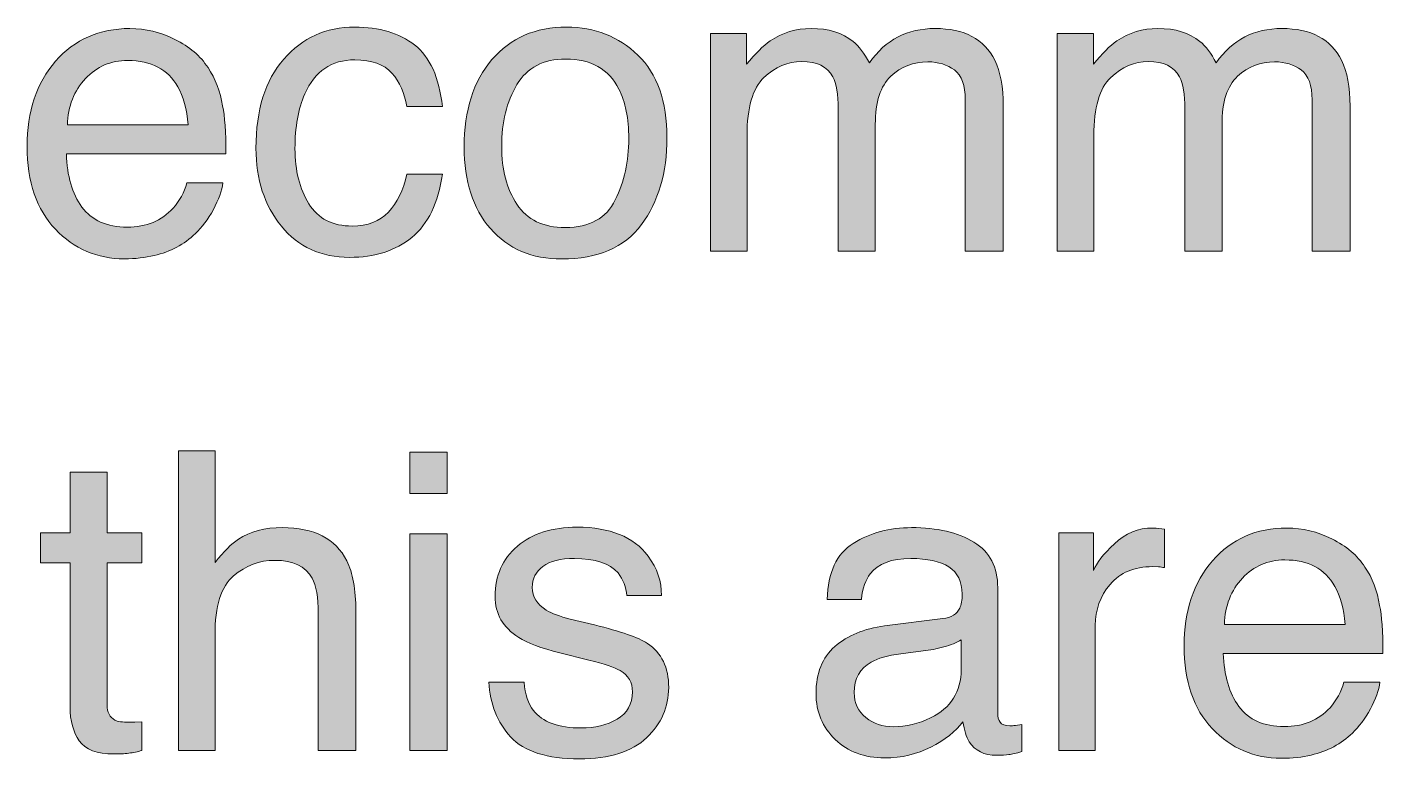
# Model space of a CAD drawing. Header units: millimetres. Extents: x 5.6 to 101.1, y 33.8 to 120.6.
# Drawn here: x 90.6 to 96.34, y 74.04 to 77.14 of the extents above; entities that cross this region are included whole.
import ezdxf

# ---------------------------------------------------------------- set-up
doc = ezdxf.new("R2010")
doc.units = ezdxf.units.MM
doc.layers.add('Text and Guidance', color=7, linetype='Continuous')

msp = doc.modelspace()

# ---------------------------------------------------------------- hatches: boundary and pattern name
at = {"layer": 'Text and Guidance', "true_color": 0x5994dc, "transparency": 33554687}
h = msp.add_hatch(color=153, dxfattribs=at)
edge = h.paths.add_edge_path(flags=0)
edge.add_spline(control_points=[(91.0318, 77.1365), (91.0972, 77.1365), (91.1607, 77.1211), (91.2221, 77.0904), (91.2836, 77.0597), (91.3304, 77.0199), (91.3625, 76.9711), (91.3935, 76.9246), (91.4142, 76.8703), (91.4245, 76.8083), (91.4337, 76.7658), (91.4383, 76.6981), (91.4383, 76.6051), (91.4383, 76.6051), (90.7622, 76.6051), (90.7622, 76.6051), (90.7651, 76.5115), (90.7872, 76.4364), (90.8285, 76.3798), (90.8699, 76.3233), (90.9339, 76.295), (91.0206, 76.295), (91.1016, 76.295), (91.1662, 76.3217), (91.2144, 76.3751), (91.2419, 76.4061), (91.2615, 76.442), (91.2729, 76.4828), (91.2729, 76.4828), (91.4254, 76.4828), (91.4254, 76.4828), (91.4214, 76.4489), (91.408, 76.4111), (91.3853, 76.3695), (91.3627, 76.3279), (91.3373, 76.2938), (91.3091, 76.2674), (91.262, 76.2215), (91.2038, 76.1905), (91.1343, 76.1744), (91.097, 76.1652), (91.0548, 76.1606), (91.0077, 76.1606), (90.8928, 76.1606), (90.7955, 76.2024), (90.7157, 76.2859), (90.6359, 76.3695), (90.596, 76.4865), (90.596, 76.6369), (90.596, 76.7851), (90.6362, 76.9053), (90.7166, 76.9978), (90.797, 77.0902), (90.902, 77.1365), (91.0318, 77.1365)], knot_values=[0, 0, 0, 0, 1, 1, 1, 2, 2, 2, 3, 3, 3, 4, 4, 4, 5, 5, 5, 6, 6, 6, 7, 7, 7, 8, 8, 8, 9, 9, 9, 10, 10, 10, 11, 11, 11, 12, 12, 12, 13, 13, 13, 14, 14, 14, 15, 15, 15, 16, 16, 16, 17, 17, 17, 18, 18, 18, 18], degree=3, periodic=1)
edge = h.paths.add_edge_path(flags=0)
edge.add_spline(control_points=[(91.279, 76.7282), (91.2727, 76.7954), (91.258, 76.8491), (91.2351, 76.8893), (91.1926, 76.9639), (91.1217, 77.0012), (91.0223, 77.0012), (90.9511, 77.0012), (90.8914, 76.9755), (90.8432, 76.9242), (90.7949, 76.8728), (90.7694, 76.8075), (90.7665, 76.7282), (90.7665, 76.7282), (91.279, 76.7282), (91.279, 76.7282)], knot_values=[0, 0, 0, 0, 1, 1, 1, 2, 2, 2, 3, 3, 3, 4, 4, 4, 5, 5, 5, 5], degree=3, periodic=1)
h = msp.add_hatch(color=153, dxfattribs=at)
edge = h.paths.add_edge_path(flags=0)
edge.add_spline(control_points=[(91.9844, 77.1425), (92.0883, 77.1425), (92.1728, 77.1172), (92.238, 77.0667), (92.3032, 77.0162), (92.3424, 76.9292), (92.3556, 76.8057), (92.3556, 76.8057), (92.2048, 76.8057), (92.2048, 76.8057), (92.1957, 76.8626), (92.1747, 76.9098), (92.142, 76.9474), (92.1092, 76.985), (92.0567, 77.0038), (91.9844, 77.0038), (91.8856, 77.0038), (91.815, 76.9556), (91.7725, 76.8591), (91.7449, 76.7965), (91.7311, 76.7193), (91.7311, 76.6274), (91.7311, 76.535), (91.7507, 76.4572), (91.7897, 76.394), (91.8288, 76.3309), (91.8902, 76.2993), (91.974, 76.2993), (92.0383, 76.2993), (92.0893, 76.319), (92.1269, 76.3583), (92.1645, 76.3976), (92.1905, 76.4515), (92.2048, 76.5198), (92.2048, 76.5198), (92.3556, 76.5198), (92.3556, 76.5198), (92.3383, 76.3975), (92.2953, 76.3081), (92.2264, 76.2515), (92.1575, 76.1949), (92.0693, 76.1667), (91.962, 76.1667), (91.8414, 76.1667), (91.7452, 76.2107), (91.6734, 76.2989), (91.6017, 76.387), (91.5658, 76.4971), (91.5658, 76.6292), (91.5658, 76.7911), (91.6051, 76.9171), (91.6838, 77.0073), (91.7624, 77.0974), (91.8626, 77.1425), (91.9844, 77.1425)], knot_values=[0, 0, 0, 0, 1, 1, 1, 2, 2, 2, 3, 3, 3, 4, 4, 4, 5, 5, 5, 6, 6, 6, 7, 7, 7, 8, 8, 8, 9, 9, 9, 10, 10, 10, 11, 11, 11, 12, 12, 12, 13, 13, 13, 14, 14, 14, 15, 15, 15, 16, 16, 16, 17, 17, 17, 18, 18, 18, 18], degree=3, periodic=1)
h = msp.add_hatch(color=153, dxfattribs=at)
edge = h.paths.add_edge_path(flags=0)
edge.add_spline(control_points=[(92.8827, 77.1425), (93.0015, 77.1425), (93.102, 77.1029), (93.1841, 77.0236), (93.2662, 76.9444), (93.3073, 76.8278), (93.3073, 76.674), (93.3073, 76.5252), (93.2711, 76.4024), (93.1988, 76.3053), (93.1264, 76.2083), (93.0142, 76.1598), (92.862, 76.1598), (92.7351, 76.1598), (92.6343, 76.2027), (92.5597, 76.2885), (92.485, 76.3744), (92.4477, 76.4896), (92.4477, 76.6343), (92.4477, 76.7894), (92.4871, 76.9128), (92.5657, 77.0047), (92.6444, 77.0966), (92.75, 77.1425), (92.8827, 77.1425)], knot_values=[0, 0, 0, 0, 1, 1, 1, 2, 2, 2, 3, 3, 3, 4, 4, 4, 5, 5, 5, 6, 6, 6, 7, 7, 7, 8, 8, 8, 8], degree=3, periodic=1)
edge = h.paths.add_edge_path(flags=0)
edge.add_spline(control_points=[(92.8766, 76.2933), (92.9794, 76.2933), (93.0499, 76.3322), (93.0881, 76.41), (93.1263, 76.4878), (93.1454, 76.5743), (93.1454, 76.6696), (93.1454, 76.7558), (93.1316, 76.8258), (93.104, 76.8798), (93.0604, 76.9648), (92.9852, 77.0073), (92.8784, 77.0073), (92.7836, 77.0073), (92.7147, 76.9711), (92.6717, 76.8987), (92.6286, 76.8264), (92.6071, 76.7391), (92.6071, 76.6369), (92.6071, 76.5387), (92.6286, 76.4569), (92.6717, 76.3915), (92.7147, 76.326), (92.7831, 76.2933), (92.8766, 76.2933)], knot_values=[0, 0, 0, 0, 1, 1, 1, 2, 2, 2, 3, 3, 3, 4, 4, 4, 5, 5, 5, 6, 6, 6, 7, 7, 7, 8, 8, 8, 8], degree=3, periodic=1)
h = msp.add_hatch(color=153, dxfattribs=at)
edge = h.paths.add_edge_path(flags=0)
edge.add_spline(control_points=[(93.4916, 77.1158), (93.4916, 77.1158), (93.6449, 77.1158), (93.6449, 77.1158), (93.6449, 77.1158), (93.6449, 76.9849), (93.6449, 76.9849), (93.6816, 77.0302), (93.7149, 77.0632), (93.7448, 77.0839), (93.7959, 77.1189), (93.8539, 77.1365), (93.9188, 77.1365), (93.9923, 77.1365), (94.0514, 77.1184), (94.0962, 77.0822), (94.1215, 77.0615), (94.1444, 77.0311), (94.1651, 76.9909), (94.1996, 77.0403), (94.24, 77.0769), (94.2865, 77.1007), (94.3331, 77.1245), (94.3853, 77.1365), (94.4433, 77.1365), (94.5673, 77.1365), (94.6517, 77.0917), (94.6965, 77.0021), (94.7206, 76.9539), (94.7327, 76.889), (94.7327, 76.8075), (94.7327, 76.8075), (94.7327, 76.1934), (94.7327, 76.1934), (94.7327, 76.1934), (94.5716, 76.1934), (94.5716, 76.1934), (94.5716, 76.1934), (94.5716, 76.8342), (94.5716, 76.8342), (94.5716, 76.8956), (94.5563, 76.9378), (94.5256, 76.9608), (94.4948, 76.9837), (94.4574, 76.9952), (94.4132, 76.9952), (94.3523, 76.9952), (94.2999, 76.9748), (94.256, 76.9341), (94.212, 76.8933), (94.1901, 76.8253), (94.1901, 76.7299), (94.1901, 76.7299), (94.1901, 76.1934), (94.1901, 76.1934), (94.1901, 76.1934), (94.0325, 76.1934), (94.0325, 76.1934), (94.0325, 76.1934), (94.0325, 76.7954), (94.0325, 76.7954), (94.0325, 76.858), (94.025, 76.9036), (94.0101, 76.9323), (93.9865, 76.9754), (93.9426, 76.9969), (93.8783, 76.9969), (93.8197, 76.9969), (93.7665, 76.9743), (93.7185, 76.9289), (93.6706, 76.8835), (93.6466, 76.8014), (93.6466, 76.6826), (93.6466, 76.6826), (93.6466, 76.1934), (93.6466, 76.1934), (93.6466, 76.1934), (93.4916, 76.1934), (93.4916, 76.1934), (93.4916, 76.1934), (93.4916, 77.1158), (93.4916, 77.1158)], knot_values=[0, 0, 0, 0, 1, 1, 1, 2, 2, 2, 3, 3, 3, 4, 4, 4, 5, 5, 5, 6, 6, 6, 7, 7, 7, 8, 8, 8, 9, 9, 9, 10, 10, 10, 11, 11, 11, 12, 12, 12, 13, 13, 13, 14, 14, 14, 15, 15, 15, 16, 16, 16, 17, 17, 17, 18, 18, 18, 19, 19, 19, 20, 20, 20, 21, 21, 21, 22, 22, 22, 23, 23, 23, 24, 24, 24, 25, 25, 25, 26, 26, 26, 27, 27, 27, 27], degree=3, periodic=1)
h = msp.add_hatch(color=153, dxfattribs=at)
edge = h.paths.add_edge_path(flags=0)
edge.add_spline(control_points=[(94.9609, 77.1158), (94.9609, 77.1158), (95.1142, 77.1158), (95.1142, 77.1158), (95.1142, 77.1158), (95.1142, 76.9849), (95.1142, 76.9849), (95.151, 77.0302), (95.1843, 77.0632), (95.2141, 77.0839), (95.2652, 77.1189), (95.3232, 77.1365), (95.3881, 77.1365), (95.4616, 77.1365), (95.5208, 77.1184), (95.5655, 77.0822), (95.5908, 77.0615), (95.6138, 77.0311), (95.6344, 76.9909), (95.6689, 77.0403), (95.7094, 77.0769), (95.7559, 77.1007), (95.8024, 77.1245), (95.8546, 77.1365), (95.9126, 77.1365), (96.0367, 77.1365), (96.1211, 77.0917), (96.1658, 77.0021), (96.19, 76.9539), (96.202, 76.889), (96.202, 76.8075), (96.202, 76.8075), (96.202, 76.1934), (96.202, 76.1934), (96.202, 76.1934), (96.041, 76.1934), (96.041, 76.1934), (96.041, 76.1934), (96.041, 76.8342), (96.041, 76.8342), (96.041, 76.8956), (96.0256, 76.9378), (95.9949, 76.9608), (95.9642, 76.9837), (95.9267, 76.9952), (95.8825, 76.9952), (95.8216, 76.9952), (95.7692, 76.9748), (95.7253, 76.9341), (95.6814, 76.8933), (95.6594, 76.8253), (95.6594, 76.7299), (95.6594, 76.7299), (95.6594, 76.1934), (95.6594, 76.1934), (95.6594, 76.1934), (95.5018, 76.1934), (95.5018, 76.1934), (95.5018, 76.1934), (95.5018, 76.7954), (95.5018, 76.7954), (95.5018, 76.858), (95.4943, 76.9036), (95.4794, 76.9323), (95.4559, 76.9754), (95.4119, 76.9969), (95.3476, 76.9969), (95.2891, 76.9969), (95.2358, 76.9743), (95.1879, 76.9289), (95.1399, 76.8835), (95.116, 76.8014), (95.116, 76.6826), (95.116, 76.6826), (95.116, 76.1934), (95.116, 76.1934), (95.116, 76.1934), (94.9609, 76.1934), (94.9609, 76.1934), (94.9609, 76.1934), (94.9609, 77.1158), (94.9609, 77.1158)], knot_values=[0, 0, 0, 0, 1, 1, 1, 2, 2, 2, 3, 3, 3, 4, 4, 4, 5, 5, 5, 6, 6, 6, 7, 7, 7, 8, 8, 8, 9, 9, 9, 10, 10, 10, 11, 11, 11, 12, 12, 12, 13, 13, 13, 14, 14, 14, 15, 15, 15, 16, 16, 16, 17, 17, 17, 18, 18, 18, 19, 19, 19, 20, 20, 20, 21, 21, 21, 22, 22, 22, 23, 23, 23, 24, 24, 24, 25, 25, 25, 26, 26, 26, 27, 27, 27, 27], degree=3, periodic=1)
h = msp.add_hatch(color=153, dxfattribs=at)
edge = h.paths.add_edge_path(flags=0)
edge.add_spline(control_points=[(91.2372, 75.3462), (91.2372, 75.3462), (91.3922, 75.3462), (91.3922, 75.3462), (91.3922, 75.3462), (91.3922, 74.8742), (91.3922, 74.8742), (91.429, 74.9207), (91.462, 74.9535), (91.4913, 74.9724), (91.5412, 75.0051), (91.6035, 75.0215), (91.6782, 75.0215), (91.812, 75.0215), (91.9027, 74.9747), (91.9503, 74.8811), (91.9762, 74.83), (91.9891, 74.7591), (91.9891, 74.6684), (91.9891, 74.6684), (91.9891, 74.0767), (91.9891, 74.0767), (91.9891, 74.0767), (91.8298, 74.0767), (91.8298, 74.0767), (91.8298, 74.0767), (91.8298, 74.6581), (91.8298, 74.6581), (91.8298, 74.7258), (91.8212, 74.7755), (91.8039, 74.8071), (91.7758, 74.8576), (91.723, 74.8828), (91.6455, 74.8828), (91.5811, 74.8828), (91.5229, 74.8607), (91.4706, 74.8165), (91.4184, 74.7723), (91.3922, 74.6888), (91.3922, 74.5659), (91.3922, 74.5659), (91.3922, 74.0767), (91.3922, 74.0767), (91.3922, 74.0767), (91.2372, 74.0767), (91.2372, 74.0767), (91.2372, 74.0767), (91.2372, 75.3462), (91.2372, 75.3462)], knot_values=[0, 0, 0, 0, 1, 1, 1, 2, 2, 2, 3, 3, 3, 4, 4, 4, 5, 5, 5, 6, 6, 6, 7, 7, 7, 8, 8, 8, 9, 9, 9, 10, 10, 10, 11, 11, 11, 12, 12, 12, 13, 13, 13, 14, 14, 14, 15, 15, 15, 16, 16, 16, 16], degree=3, periodic=1)
h = msp.add_hatch(color=153, dxfattribs=at)
h.paths.add_polyline_path([(92.2182, 74.9948), (92.3758, 74.9948), (92.3758, 74.0767), (92.2182, 74.0767)], flags=0)
h.paths.add_polyline_path([(92.2182, 75.3419), (92.3758, 75.3419), (92.3758, 75.1662), (92.2182, 75.1662)], flags=0)
h = msp.add_hatch(color=153, dxfattribs=at)
edge = h.paths.add_edge_path(flags=0)
edge.add_spline(control_points=[(90.7781, 75.2566), (90.7781, 75.2566), (90.9349, 75.2566), (90.9349, 75.2566), (90.9349, 75.2566), (90.9349, 74.9991), (90.9349, 74.9991), (90.9349, 74.9991), (91.0822, 74.9991), (91.0822, 74.9991), (91.0822, 74.9991), (91.0822, 74.8725), (91.0822, 74.8725), (91.0822, 74.8725), (90.9349, 74.8725), (90.9349, 74.8725), (90.9349, 74.8725), (90.9349, 74.2705), (90.9349, 74.2705), (90.9349, 74.2383), (90.9458, 74.2168), (90.9676, 74.2059), (90.9797, 74.1996), (90.9998, 74.1964), (91.0279, 74.1964), (91.0279, 74.1964), (91.052, 74.1968), (91.052, 74.1968), (91.052, 74.1968), (91.0822, 74.199), (91.0822, 74.199), (91.0822, 74.199), (91.0822, 74.0767), (91.0822, 74.0767), (91.0644, 74.0715), (91.0459, 74.0678), (91.0266, 74.0655), (91.0074, 74.0632), (90.9866, 74.0621), (90.9642, 74.0621), (90.8918, 74.0621), (90.8427, 74.0806), (90.8169, 74.1176), (90.7911, 74.1546), (90.7781, 74.2027), (90.7781, 74.2619), (90.7781, 74.2619), (90.7781, 74.8725), (90.7781, 74.8725), (90.7781, 74.8725), (90.6533, 74.8725), (90.6533, 74.8725), (90.6533, 74.8725), (90.6533, 74.9991), (90.6533, 74.9991), (90.6533, 74.9991), (90.7781, 74.9991), (90.7781, 74.9991), (90.7781, 74.9991), (90.7781, 75.2566), (90.7781, 75.2566)], knot_values=[0, 0, 0, 0, 1, 1, 1, 2, 2, 2, 3, 3, 3, 4, 4, 4, 5, 5, 5, 6, 6, 6, 7, 7, 7, 8, 8, 8, 9, 9, 9, 10, 10, 10, 11, 11, 11, 12, 12, 12, 13, 13, 13, 14, 14, 14, 15, 15, 15, 16, 16, 16, 17, 17, 17, 18, 18, 18, 19, 19, 19, 20, 20, 20, 20], degree=3, periodic=1)
h = msp.add_hatch(color=153, dxfattribs=at)
edge = h.paths.add_edge_path(flags=0)
edge.add_spline(control_points=[(92.7022, 74.3661), (92.7068, 74.3144), (92.7197, 74.2748), (92.741, 74.2472), (92.78, 74.1973), (92.8478, 74.1723), (92.9443, 74.1723), (93.0017, 74.1723), (93.0522, 74.1848), (93.0958, 74.2098), (93.1395, 74.2347), (93.1613, 74.2734), (93.1613, 74.3256), (93.1613, 74.3652), (93.1438, 74.3954), (93.1088, 74.416), (93.0864, 74.4287), (93.0422, 74.4433), (92.9761, 74.46), (92.9761, 74.46), (92.853, 74.491), (92.853, 74.491), (92.7743, 74.5105), (92.7163, 74.5323), (92.679, 74.5564), (92.6124, 74.5983), (92.5791, 74.6563), (92.5791, 74.7304), (92.5791, 74.8177), (92.6105, 74.8883), (92.6734, 74.9423), (92.7363, 74.9962), (92.8208, 75.0232), (92.927, 75.0232), (93.066, 75.0232), (93.1662, 74.9825), (93.2276, 74.9009), (93.2661, 74.8493), (93.2847, 74.7936), (93.2836, 74.7338), (93.2836, 74.7338), (93.1372, 74.7338), (93.1372, 74.7338), (93.1343, 74.7689), (93.122, 74.8007), (93.1001, 74.8294), (93.0645, 74.8702), (93.0028, 74.8906), (92.915, 74.8906), (92.8564, 74.8906), (92.812, 74.8794), (92.7819, 74.857), (92.7518, 74.8346), (92.7367, 74.805), (92.7367, 74.7683), (92.7367, 74.7281), (92.7565, 74.6959), (92.7961, 74.6718), (92.8191, 74.6575), (92.853, 74.6448), (92.8977, 74.6339), (92.8977, 74.6339), (93.0002, 74.609), (93.0002, 74.609), (93.1116, 74.582), (93.1863, 74.5558), (93.2242, 74.5306), (93.2845, 74.491), (93.3146, 74.4287), (93.3146, 74.3437), (93.3146, 74.2616), (93.2835, 74.1907), (93.2212, 74.131), (93.1589, 74.0712), (93.064, 74.0414), (92.9365, 74.0414), (92.7993, 74.0414), (92.7021, 74.0725), (92.645, 74.1348), (92.5878, 74.1971), (92.5573, 74.2742), (92.5532, 74.3661), (92.5532, 74.3661), (92.7022, 74.3661), (92.7022, 74.3661)], knot_values=[0, 0, 0, 0, 1, 1, 1, 2, 2, 2, 3, 3, 3, 4, 4, 4, 5, 5, 5, 6, 6, 6, 7, 7, 7, 8, 8, 8, 9, 9, 9, 10, 10, 10, 11, 11, 11, 12, 12, 12, 13, 13, 13, 14, 14, 14, 15, 15, 15, 16, 16, 16, 17, 17, 17, 18, 18, 18, 19, 19, 19, 20, 20, 20, 21, 21, 21, 22, 22, 22, 23, 23, 23, 24, 24, 24, 25, 25, 25, 26, 26, 26, 27, 27, 27, 28, 28, 28, 28], degree=3, periodic=1)
h = msp.add_hatch(color=153, dxfattribs=at)
edge = h.paths.add_edge_path(flags=0)
edge.add_spline(control_points=[(94.4765, 74.6357), (94.5121, 74.6403), (94.5359, 74.6552), (94.5479, 74.6804), (94.5548, 74.6942), (94.5583, 74.714), (94.5583, 74.7399), (94.5583, 74.7927), (94.5395, 74.831), (94.5019, 74.8549), (94.4643, 74.8787), (94.4104, 74.8906), (94.3404, 74.8906), (94.2594, 74.8906), (94.202, 74.8688), (94.1681, 74.8251), (94.1492, 74.801), (94.1368, 74.7651), (94.1311, 74.7175), (94.1311, 74.7175), (93.9864, 74.7175), (93.9864, 74.7175), (93.9893, 74.8312), (94.0262, 74.9103), (94.0971, 74.9548), (94.168, 74.9993), (94.2502, 75.0215), (94.3438, 75.0215), (94.4523, 75.0215), (94.5405, 75.0008), (94.6082, 74.9595), (94.6754, 74.9182), (94.709, 74.8538), (94.709, 74.7666), (94.709, 74.7666), (94.709, 74.2352), (94.709, 74.2352), (94.709, 74.2191), (94.7123, 74.2062), (94.7189, 74.1964), (94.7255, 74.1866), (94.7394, 74.1818), (94.7607, 74.1818), (94.7676, 74.1818), (94.7753, 74.1822), (94.7839, 74.1831), (94.7839, 74.1831), (94.8115, 74.1869), (94.8115, 74.1869), (94.8115, 74.1869), (94.8115, 74.0724), (94.8115, 74.0724), (94.7874, 74.0655), (94.769, 74.0612), (94.7564, 74.0595), (94.7437, 74.0577), (94.7265, 74.0569), (94.7047, 74.0569), (94.6513, 74.0569), (94.6125, 74.0758), (94.5884, 74.1137), (94.5758, 74.1338), (94.5669, 74.1622), (94.5617, 74.199), (94.5301, 74.1577), (94.4848, 74.1218), (94.4256, 74.0913), (94.3665, 74.0609), (94.3013, 74.0457), (94.2301, 74.0457), (94.1446, 74.0457), (94.0747, 74.0717), (94.0204, 74.1236), (93.9662, 74.1756), (93.939, 74.2406), (93.939, 74.3187), (93.939, 74.4043), (93.9657, 74.4706), (94.0191, 74.5177), (94.0725, 74.5647), (94.1426, 74.5937), (94.2293, 74.6047), (94.2293, 74.6047), (94.4765, 74.6357), (94.4765, 74.6357)], knot_values=[0, 0, 0, 0, 1, 1, 1, 2, 2, 2, 3, 3, 3, 4, 4, 4, 5, 5, 5, 6, 6, 6, 7, 7, 7, 8, 8, 8, 9, 9, 9, 10, 10, 10, 11, 11, 11, 12, 12, 12, 13, 13, 13, 14, 14, 14, 15, 15, 15, 16, 16, 16, 17, 17, 17, 18, 18, 18, 19, 19, 19, 20, 20, 20, 21, 21, 21, 22, 22, 22, 23, 23, 23, 24, 24, 24, 25, 25, 25, 26, 26, 26, 27, 27, 27, 28, 28, 28, 28], degree=3, periodic=1)
edge = h.paths.add_edge_path(flags=0)
edge.add_spline(control_points=[(94.1009, 74.3222), (94.1009, 74.2774), (94.1173, 74.2421), (94.15, 74.2162), (94.1828, 74.1904), (94.2215, 74.1775), (94.2663, 74.1775), (94.3209, 74.1775), (94.3737, 74.1901), (94.4248, 74.2154), (94.5109, 74.2573), (94.554, 74.3259), (94.554, 74.4212), (94.554, 74.4212), (94.554, 74.5461), (94.554, 74.5461), (94.535, 74.534), (94.5106, 74.524), (94.4808, 74.5159), (94.4509, 74.5079), (94.4216, 74.5022), (94.3929, 74.4987), (94.3929, 74.4987), (94.299, 74.4867), (94.299, 74.4867), (94.2428, 74.4792), (94.2006, 74.4674), (94.1724, 74.4513), (94.1248, 74.4244), (94.1009, 74.3813), (94.1009, 74.3222)], knot_values=[0, 0, 0, 0, 1, 1, 1, 2, 2, 2, 3, 3, 3, 4, 4, 4, 5, 5, 5, 6, 6, 6, 7, 7, 7, 8, 8, 8, 9, 9, 9, 10, 10, 10, 10], degree=3, periodic=1)
h = msp.add_hatch(color=153, dxfattribs=at)
edge = h.paths.add_edge_path(flags=0)
edge.add_spline(control_points=[(94.9674, 74.9991), (94.9674, 74.9991), (95.1147, 74.9991), (95.1147, 74.9991), (95.1147, 74.9991), (95.1147, 74.8398), (95.1147, 74.8398), (95.1267, 74.8708), (95.1563, 74.9085), (95.2034, 74.953), (95.2505, 74.9975), (95.3047, 75.0198), (95.3662, 75.0198), (95.3662, 75.0198), (95.3808, 75.0189), (95.3808, 75.0189), (95.3808, 75.0189), (95.4161, 75.0155), (95.4161, 75.0155), (95.4161, 75.0155), (95.4161, 74.8518), (95.4161, 74.8518), (95.4069, 74.8536), (95.3985, 74.8547), (95.3907, 74.8553), (95.3907, 74.8553), (95.3653, 74.8561), (95.3653, 74.8561), (95.2872, 74.8561), (95.2272, 74.831), (95.1853, 74.7808), (95.1434, 74.7305), (95.1224, 74.6727), (95.1224, 74.6072), (95.1224, 74.6072), (95.1224, 74.0767), (95.1224, 74.0767), (95.1224, 74.0767), (94.9674, 74.0767), (94.9674, 74.0767), (94.9674, 74.0767), (94.9674, 74.9991), (94.9674, 74.9991)], knot_values=[0, 0, 0, 0, 1, 1, 1, 2, 2, 2, 3, 3, 3, 4, 4, 4, 5, 5, 5, 6, 6, 6, 7, 7, 7, 8, 8, 8, 9, 9, 9, 10, 10, 10, 11, 11, 11, 12, 12, 12, 13, 13, 13, 14, 14, 14, 14], degree=3, periodic=1)
h = msp.add_hatch(color=153, dxfattribs=at)
edge = h.paths.add_edge_path(flags=0)
edge.add_spline(control_points=[(95.9346, 75.0198), (96.0001, 75.0198), (96.0635, 75.0044), (96.1249, 74.9737), (96.1864, 74.943), (96.2332, 74.9032), (96.2653, 74.8544), (96.2963, 74.8079), (96.317, 74.7537), (96.3273, 74.6916), (96.3365, 74.6492), (96.3411, 74.5814), (96.3411, 74.4884), (96.3411, 74.4884), (95.665, 74.4884), (95.665, 74.4884), (95.6679, 74.3948), (95.69, 74.3197), (95.7313, 74.2632), (95.7727, 74.2066), (95.8367, 74.1783), (95.9234, 74.1783), (96.0044, 74.1783), (96.069, 74.205), (96.1172, 74.2584), (96.1447, 74.2894), (96.1643, 74.3253), (96.1758, 74.3661), (96.1758, 74.3661), (96.3282, 74.3661), (96.3282, 74.3661), (96.3242, 74.3322), (96.3108, 74.2945), (96.2882, 74.2528), (96.2655, 74.2112), (96.2401, 74.1772), (96.2119, 74.1508), (96.1648, 74.1048), (96.1066, 74.0738), (96.0371, 74.0577), (95.9998, 74.0486), (95.9576, 74.044), (95.9105, 74.044), (95.7956, 74.044), (95.6983, 74.0857), (95.6185, 74.1693), (95.5387, 74.2528), (95.4988, 74.3698), (95.4988, 74.5202), (95.4988, 74.6684), (95.539, 74.7887), (95.6194, 74.8811), (95.6998, 74.9736), (95.8048, 75.0198), (95.9346, 75.0198)], knot_values=[0, 0, 0, 0, 1, 1, 1, 2, 2, 2, 3, 3, 3, 4, 4, 4, 5, 5, 5, 6, 6, 6, 7, 7, 7, 8, 8, 8, 9, 9, 9, 10, 10, 10, 11, 11, 11, 12, 12, 12, 13, 13, 13, 14, 14, 14, 15, 15, 15, 16, 16, 16, 17, 17, 17, 18, 18, 18, 18], degree=3, periodic=1)
edge = h.paths.add_edge_path(flags=0)
edge.add_spline(control_points=[(96.1818, 74.6115), (96.1755, 74.6787), (96.1608, 74.7324), (96.1379, 74.7726), (96.0954, 74.8472), (96.0245, 74.8846), (95.9251, 74.8846), (95.8539, 74.8846), (95.7942, 74.8589), (95.746, 74.8075), (95.6977, 74.7561), (95.6722, 74.6908), (95.6693, 74.6115), (95.6693, 74.6115), (96.1818, 74.6115), (96.1818, 74.6115)], knot_values=[0, 0, 0, 0, 1, 1, 1, 2, 2, 2, 3, 3, 3, 4, 4, 4, 5, 5, 5, 5], degree=3, periodic=1)

# ---------------------------------------------------------------- linework, layer by layer
at = {"layer": 'Text and Guidance', "color": 153, "linetype": 'Continuous', "lineweight": 0, "true_color": 0x5994dc}
for points in [[(92.2182, 75.3419), (92.3758, 75.3419), (92.3758, 75.1662), (92.2182, 75.1662), (92.2182, 75.3419)], [(92.2182, 74.9948), (92.3758, 74.9948), (92.3758, 74.0767), (92.2182, 74.0767), (92.2182, 74.9948)]]:
    msp.add_lwpolyline(points, close=True, dxfattribs=at)
for points, knots in [([(91.0318, 77.1365), (91.0972, 77.1365), (91.1607, 77.1211), (91.2221, 77.0904), (91.2836, 77.0597), (91.3304, 77.0199), (91.3625, 76.9711), (91.3935, 76.9246), (91.4142, 76.8703), (91.4245, 76.8083), (91.4337, 76.7658), (91.4383, 76.6981), (91.4383, 76.6051), (91.4383, 76.6051), (90.7622, 76.6051), (90.7622, 76.6051), (90.7651, 76.5115), (90.7872, 76.4364), (90.8285, 76.3798), (90.8699, 76.3233), (90.9339, 76.295), (91.0206, 76.295), (91.1016, 76.295), (91.1662, 76.3217), (91.2144, 76.3751), (91.2419, 76.4061), (91.2615, 76.442), (91.2729, 76.4828), (91.2729, 76.4828), (91.4254, 76.4828), (91.4254, 76.4828), (91.4214, 76.4489), (91.408, 76.4111), (91.3853, 76.3695), (91.3627, 76.3279), (91.3373, 76.2938), (91.3091, 76.2674), (91.262, 76.2215), (91.2038, 76.1905), (91.1343, 76.1744), (91.097, 76.1652), (91.0548, 76.1606), (91.0077, 76.1606), (90.8928, 76.1606), (90.7955, 76.2024), (90.7157, 76.2859), (90.6359, 76.3695), (90.596, 76.4865), (90.596, 76.6369), (90.596, 76.7851), (90.6362, 76.9053), (90.7166, 76.9978), (90.797, 77.0902), (90.902, 77.1365), (91.0318, 77.1365)], [0, 0, 0, 0, 1, 1, 1, 2, 2, 2, 3, 3, 3, 4, 4, 4, 5, 5, 5, 6, 6, 6, 7, 7, 7, 8, 8, 8, 9, 9, 9, 10, 10, 10, 11, 11, 11, 12, 12, 12, 13, 13, 13, 14, 14, 14, 15, 15, 15, 16, 16, 16, 17, 17, 17, 18, 18, 18, 18]), ([(91.9844, 77.1425), (92.0883, 77.1425), (92.1728, 77.1172), (92.238, 77.0667), (92.3032, 77.0162), (92.3424, 76.9292), (92.3556, 76.8057), (92.3556, 76.8057), (92.2048, 76.8057), (92.2048, 76.8057), (92.1957, 76.8626), (92.1747, 76.9098), (92.142, 76.9474), (92.1092, 76.985), (92.0567, 77.0038), (91.9844, 77.0038), (91.8856, 77.0038), (91.815, 76.9556), (91.7725, 76.8591), (91.7449, 76.7965), (91.7311, 76.7193), (91.7311, 76.6274), (91.7311, 76.535), (91.7507, 76.4572), (91.7897, 76.394), (91.8288, 76.3309), (91.8902, 76.2993), (91.974, 76.2993), (92.0383, 76.2993), (92.0893, 76.319), (92.1269, 76.3583), (92.1645, 76.3976), (92.1905, 76.4515), (92.2048, 76.5198), (92.2048, 76.5198), (92.3556, 76.5198), (92.3556, 76.5198), (92.3383, 76.3975), (92.2953, 76.3081), (92.2264, 76.2515), (92.1575, 76.1949), (92.0693, 76.1667), (91.962, 76.1667), (91.8414, 76.1667), (91.7452, 76.2107), (91.6734, 76.2989), (91.6017, 76.387), (91.5658, 76.4971), (91.5658, 76.6292), (91.5658, 76.7911), (91.6051, 76.9171), (91.6838, 77.0073), (91.7624, 77.0974), (91.8626, 77.1425), (91.9844, 77.1425)], [0, 0, 0, 0, 1, 1, 1, 2, 2, 2, 3, 3, 3, 4, 4, 4, 5, 5, 5, 6, 6, 6, 7, 7, 7, 8, 8, 8, 9, 9, 9, 10, 10, 10, 11, 11, 11, 12, 12, 12, 13, 13, 13, 14, 14, 14, 15, 15, 15, 16, 16, 16, 17, 17, 17, 18, 18, 18, 18]), ([(92.8827, 77.1425), (93.0015, 77.1425), (93.102, 77.1029), (93.1841, 77.0236), (93.2662, 76.9444), (93.3073, 76.8278), (93.3073, 76.674), (93.3073, 76.5252), (93.2711, 76.4024), (93.1988, 76.3053), (93.1264, 76.2083), (93.0142, 76.1598), (92.862, 76.1598), (92.7351, 76.1598), (92.6343, 76.2027), (92.5597, 76.2885), (92.485, 76.3744), (92.4477, 76.4896), (92.4477, 76.6343), (92.4477, 76.7894), (92.4871, 76.9128), (92.5657, 77.0047), (92.6444, 77.0966), (92.75, 77.1425), (92.8827, 77.1425)], [0, 0, 0, 0, 1, 1, 1, 2, 2, 2, 3, 3, 3, 4, 4, 4, 5, 5, 5, 6, 6, 6, 7, 7, 7, 8, 8, 8, 8]), ([(93.4916, 77.1158), (93.4916, 77.1158), (93.6449, 77.1158), (93.6449, 77.1158), (93.6449, 77.1158), (93.6449, 76.9849), (93.6449, 76.9849), (93.6816, 77.0302), (93.7149, 77.0632), (93.7448, 77.0839), (93.7959, 77.1189), (93.8539, 77.1365), (93.9188, 77.1365), (93.9923, 77.1365), (94.0514, 77.1184), (94.0962, 77.0822), (94.1215, 77.0615), (94.1444, 77.0311), (94.1651, 76.9909), (94.1996, 77.0403), (94.24, 77.0769), (94.2865, 77.1007), (94.3331, 77.1245), (94.3853, 77.1365), (94.4433, 77.1365), (94.5673, 77.1365), (94.6517, 77.0917), (94.6965, 77.0021), (94.7206, 76.9539), (94.7327, 76.889), (94.7327, 76.8075), (94.7327, 76.8075), (94.7327, 76.1934), (94.7327, 76.1934), (94.7327, 76.1934), (94.5716, 76.1934), (94.5716, 76.1934), (94.5716, 76.1934), (94.5716, 76.8342), (94.5716, 76.8342), (94.5716, 76.8956), (94.5563, 76.9378), (94.5256, 76.9608), (94.4948, 76.9837), (94.4574, 76.9952), (94.4132, 76.9952), (94.3523, 76.9952), (94.2999, 76.9748), (94.256, 76.9341), (94.212, 76.8933), (94.1901, 76.8253), (94.1901, 76.7299), (94.1901, 76.7299), (94.1901, 76.1934), (94.1901, 76.1934), (94.1901, 76.1934), (94.0325, 76.1934), (94.0325, 76.1934), (94.0325, 76.1934), (94.0325, 76.7954), (94.0325, 76.7954), (94.0325, 76.858), (94.025, 76.9036), (94.0101, 76.9323), (93.9865, 76.9754), (93.9426, 76.9969), (93.8783, 76.9969), (93.8197, 76.9969), (93.7665, 76.9743), (93.7185, 76.9289), (93.6706, 76.8835), (93.6466, 76.8014), (93.6466, 76.6826), (93.6466, 76.6826), (93.6466, 76.1934), (93.6466, 76.1934), (93.6466, 76.1934), (93.4916, 76.1934), (93.4916, 76.1934), (93.4916, 76.1934), (93.4916, 77.1158), (93.4916, 77.1158)], [0, 0, 0, 0, 1, 1, 1, 2, 2, 2, 3, 3, 3, 4, 4, 4, 5, 5, 5, 6, 6, 6, 7, 7, 7, 8, 8, 8, 9, 9, 9, 10, 10, 10, 11, 11, 11, 12, 12, 12, 13, 13, 13, 14, 14, 14, 15, 15, 15, 16, 16, 16, 17, 17, 17, 18, 18, 18, 19, 19, 19, 20, 20, 20, 21, 21, 21, 22, 22, 22, 23, 23, 23, 24, 24, 24, 25, 25, 25, 26, 26, 26, 27, 27, 27, 27]), ([(94.9609, 77.1158), (94.9609, 77.1158), (95.1142, 77.1158), (95.1142, 77.1158), (95.1142, 77.1158), (95.1142, 76.9849), (95.1142, 76.9849), (95.151, 77.0302), (95.1843, 77.0632), (95.2141, 77.0839), (95.2652, 77.1189), (95.3232, 77.1365), (95.3881, 77.1365), (95.4616, 77.1365), (95.5208, 77.1184), (95.5655, 77.0822), (95.5908, 77.0615), (95.6138, 77.0311), (95.6344, 76.9909), (95.6689, 77.0403), (95.7094, 77.0769), (95.7559, 77.1007), (95.8024, 77.1245), (95.8546, 77.1365), (95.9126, 77.1365), (96.0367, 77.1365), (96.1211, 77.0917), (96.1658, 77.0021), (96.19, 76.9539), (96.202, 76.889), (96.202, 76.8075), (96.202, 76.8075), (96.202, 76.1934), (96.202, 76.1934), (96.202, 76.1934), (96.041, 76.1934), (96.041, 76.1934), (96.041, 76.1934), (96.041, 76.8342), (96.041, 76.8342), (96.041, 76.8956), (96.0256, 76.9378), (95.9949, 76.9608), (95.9642, 76.9837), (95.9267, 76.9952), (95.8825, 76.9952), (95.8216, 76.9952), (95.7692, 76.9748), (95.7253, 76.9341), (95.6814, 76.8933), (95.6594, 76.8253), (95.6594, 76.7299), (95.6594, 76.7299), (95.6594, 76.1934), (95.6594, 76.1934), (95.6594, 76.1934), (95.5018, 76.1934), (95.5018, 76.1934), (95.5018, 76.1934), (95.5018, 76.7954), (95.5018, 76.7954), (95.5018, 76.858), (95.4943, 76.9036), (95.4794, 76.9323), (95.4559, 76.9754), (95.4119, 76.9969), (95.3476, 76.9969), (95.2891, 76.9969), (95.2358, 76.9743), (95.1879, 76.9289), (95.1399, 76.8835), (95.116, 76.8014), (95.116, 76.6826), (95.116, 76.6826), (95.116, 76.1934), (95.116, 76.1934), (95.116, 76.1934), (94.9609, 76.1934), (94.9609, 76.1934), (94.9609, 76.1934), (94.9609, 77.1158), (94.9609, 77.1158)], [0, 0, 0, 0, 1, 1, 1, 2, 2, 2, 3, 3, 3, 4, 4, 4, 5, 5, 5, 6, 6, 6, 7, 7, 7, 8, 8, 8, 9, 9, 9, 10, 10, 10, 11, 11, 11, 12, 12, 12, 13, 13, 13, 14, 14, 14, 15, 15, 15, 16, 16, 16, 17, 17, 17, 18, 18, 18, 19, 19, 19, 20, 20, 20, 21, 21, 21, 22, 22, 22, 23, 23, 23, 24, 24, 24, 25, 25, 25, 26, 26, 26, 27, 27, 27, 27]), ([(91.279, 76.7282), (91.2727, 76.7954), (91.258, 76.8491), (91.2351, 76.8893), (91.1926, 76.9639), (91.1217, 77.0012), (91.0223, 77.0012), (90.9511, 77.0012), (90.8914, 76.9755), (90.8432, 76.9242), (90.7949, 76.8728), (90.7694, 76.8075), (90.7665, 76.7282), (90.7665, 76.7282), (91.279, 76.7282), (91.279, 76.7282)], [0, 0, 0, 0, 1, 1, 1, 2, 2, 2, 3, 3, 3, 4, 4, 4, 5, 5, 5, 5]), ([(92.8766, 76.2933), (92.9794, 76.2933), (93.0499, 76.3322), (93.0881, 76.41), (93.1263, 76.4878), (93.1454, 76.5743), (93.1454, 76.6696), (93.1454, 76.7558), (93.1316, 76.8258), (93.104, 76.8798), (93.0604, 76.9648), (92.9852, 77.0073), (92.8784, 77.0073), (92.7836, 77.0073), (92.7147, 76.9711), (92.6717, 76.8987), (92.6286, 76.8264), (92.6071, 76.7391), (92.6071, 76.6369), (92.6071, 76.5387), (92.6286, 76.4569), (92.6717, 76.3915), (92.7147, 76.326), (92.7831, 76.2933), (92.8766, 76.2933)], [0, 0, 0, 0, 1, 1, 1, 2, 2, 2, 3, 3, 3, 4, 4, 4, 5, 5, 5, 6, 6, 6, 7, 7, 7, 8, 8, 8, 8]), ([(91.2372, 75.3462), (91.2372, 75.3462), (91.3922, 75.3462), (91.3922, 75.3462), (91.3922, 75.3462), (91.3922, 74.8742), (91.3922, 74.8742), (91.429, 74.9207), (91.462, 74.9535), (91.4913, 74.9724), (91.5412, 75.0051), (91.6035, 75.0215), (91.6782, 75.0215), (91.812, 75.0215), (91.9027, 74.9747), (91.9503, 74.8811), (91.9762, 74.83), (91.9891, 74.7591), (91.9891, 74.6684), (91.9891, 74.6684), (91.9891, 74.0767), (91.9891, 74.0767), (91.9891, 74.0767), (91.8298, 74.0767), (91.8298, 74.0767), (91.8298, 74.0767), (91.8298, 74.6581), (91.8298, 74.6581), (91.8298, 74.7258), (91.8212, 74.7755), (91.8039, 74.8071), (91.7758, 74.8576), (91.723, 74.8828), (91.6455, 74.8828), (91.5811, 74.8828), (91.5229, 74.8607), (91.4706, 74.8165), (91.4184, 74.7723), (91.3922, 74.6888), (91.3922, 74.5659), (91.3922, 74.5659), (91.3922, 74.0767), (91.3922, 74.0767), (91.3922, 74.0767), (91.2372, 74.0767), (91.2372, 74.0767), (91.2372, 74.0767), (91.2372, 75.3462), (91.2372, 75.3462)], [0, 0, 0, 0, 1, 1, 1, 2, 2, 2, 3, 3, 3, 4, 4, 4, 5, 5, 5, 6, 6, 6, 7, 7, 7, 8, 8, 8, 9, 9, 9, 10, 10, 10, 11, 11, 11, 12, 12, 12, 13, 13, 13, 14, 14, 14, 15, 15, 15, 16, 16, 16, 16]), ([(90.7781, 75.2566), (90.7781, 75.2566), (90.9349, 75.2566), (90.9349, 75.2566), (90.9349, 75.2566), (90.9349, 74.9991), (90.9349, 74.9991), (90.9349, 74.9991), (91.0822, 74.9991), (91.0822, 74.9991), (91.0822, 74.9991), (91.0822, 74.8725), (91.0822, 74.8725), (91.0822, 74.8725), (90.9349, 74.8725), (90.9349, 74.8725), (90.9349, 74.8725), (90.9349, 74.2705), (90.9349, 74.2705), (90.9349, 74.2383), (90.9458, 74.2168), (90.9676, 74.2059), (90.9797, 74.1996), (90.9998, 74.1964), (91.0279, 74.1964), (91.0279, 74.1964), (91.052, 74.1968), (91.052, 74.1968), (91.052, 74.1968), (91.0822, 74.199), (91.0822, 74.199), (91.0822, 74.199), (91.0822, 74.0767), (91.0822, 74.0767), (91.0644, 74.0715), (91.0459, 74.0678), (91.0266, 74.0655), (91.0074, 74.0632), (90.9866, 74.0621), (90.9642, 74.0621), (90.8918, 74.0621), (90.8427, 74.0806), (90.8169, 74.1176), (90.7911, 74.1546), (90.7781, 74.2027), (90.7781, 74.2619), (90.7781, 74.2619), (90.7781, 74.8725), (90.7781, 74.8725), (90.7781, 74.8725), (90.6533, 74.8725), (90.6533, 74.8725), (90.6533, 74.8725), (90.6533, 74.9991), (90.6533, 74.9991), (90.6533, 74.9991), (90.7781, 74.9991), (90.7781, 74.9991), (90.7781, 74.9991), (90.7781, 75.2566), (90.7781, 75.2566)], [0, 0, 0, 0, 1, 1, 1, 2, 2, 2, 3, 3, 3, 4, 4, 4, 5, 5, 5, 6, 6, 6, 7, 7, 7, 8, 8, 8, 9, 9, 9, 10, 10, 10, 11, 11, 11, 12, 12, 12, 13, 13, 13, 14, 14, 14, 15, 15, 15, 16, 16, 16, 17, 17, 17, 18, 18, 18, 19, 19, 19, 20, 20, 20, 20]), ([(92.7022, 74.3661), (92.7068, 74.3144), (92.7197, 74.2748), (92.741, 74.2472), (92.78, 74.1973), (92.8478, 74.1723), (92.9443, 74.1723), (93.0017, 74.1723), (93.0522, 74.1848), (93.0958, 74.2098), (93.1395, 74.2347), (93.1613, 74.2734), (93.1613, 74.3256), (93.1613, 74.3652), (93.1438, 74.3954), (93.1088, 74.416), (93.0864, 74.4287), (93.0422, 74.4433), (92.9761, 74.46), (92.9761, 74.46), (92.853, 74.491), (92.853, 74.491), (92.7743, 74.5105), (92.7163, 74.5323), (92.679, 74.5564), (92.6124, 74.5983), (92.5791, 74.6563), (92.5791, 74.7304), (92.5791, 74.8177), (92.6105, 74.8883), (92.6734, 74.9423), (92.7363, 74.9962), (92.8208, 75.0232), (92.927, 75.0232), (93.066, 75.0232), (93.1662, 74.9825), (93.2276, 74.9009), (93.2661, 74.8493), (93.2847, 74.7936), (93.2836, 74.7338), (93.2836, 74.7338), (93.1372, 74.7338), (93.1372, 74.7338), (93.1343, 74.7689), (93.122, 74.8007), (93.1001, 74.8294), (93.0645, 74.8702), (93.0028, 74.8906), (92.915, 74.8906), (92.8564, 74.8906), (92.812, 74.8794), (92.7819, 74.857), (92.7518, 74.8346), (92.7367, 74.805), (92.7367, 74.7683), (92.7367, 74.7281), (92.7565, 74.6959), (92.7961, 74.6718), (92.8191, 74.6575), (92.853, 74.6448), (92.8977, 74.6339), (92.8977, 74.6339), (93.0002, 74.609), (93.0002, 74.609), (93.1116, 74.582), (93.1863, 74.5558), (93.2242, 74.5306), (93.2845, 74.491), (93.3146, 74.4287), (93.3146, 74.3437), (93.3146, 74.2616), (93.2835, 74.1907), (93.2212, 74.131), (93.1589, 74.0712), (93.064, 74.0414), (92.9365, 74.0414), (92.7993, 74.0414), (92.7021, 74.0725), (92.645, 74.1348), (92.5878, 74.1971), (92.5573, 74.2742), (92.5532, 74.3661), (92.5532, 74.3661), (92.7022, 74.3661), (92.7022, 74.3661)], [0, 0, 0, 0, 1, 1, 1, 2, 2, 2, 3, 3, 3, 4, 4, 4, 5, 5, 5, 6, 6, 6, 7, 7, 7, 8, 8, 8, 9, 9, 9, 10, 10, 10, 11, 11, 11, 12, 12, 12, 13, 13, 13, 14, 14, 14, 15, 15, 15, 16, 16, 16, 17, 17, 17, 18, 18, 18, 19, 19, 19, 20, 20, 20, 21, 21, 21, 22, 22, 22, 23, 23, 23, 24, 24, 24, 25, 25, 25, 26, 26, 26, 27, 27, 27, 28, 28, 28, 28]), ([(94.4765, 74.6357), (94.5121, 74.6403), (94.5359, 74.6552), (94.5479, 74.6804), (94.5548, 74.6942), (94.5583, 74.714), (94.5583, 74.7399), (94.5583, 74.7927), (94.5395, 74.831), (94.5019, 74.8549), (94.4643, 74.8787), (94.4104, 74.8906), (94.3404, 74.8906), (94.2594, 74.8906), (94.202, 74.8688), (94.1681, 74.8251), (94.1492, 74.801), (94.1368, 74.7651), (94.1311, 74.7175), (94.1311, 74.7175), (93.9864, 74.7175), (93.9864, 74.7175), (93.9893, 74.8312), (94.0262, 74.9103), (94.0971, 74.9548), (94.168, 74.9993), (94.2502, 75.0215), (94.3438, 75.0215), (94.4523, 75.0215), (94.5405, 75.0008), (94.6082, 74.9595), (94.6754, 74.9182), (94.709, 74.8538), (94.709, 74.7666), (94.709, 74.7666), (94.709, 74.2352), (94.709, 74.2352), (94.709, 74.2191), (94.7123, 74.2062), (94.7189, 74.1964), (94.7255, 74.1866), (94.7394, 74.1818), (94.7607, 74.1818), (94.7676, 74.1818), (94.7753, 74.1822), (94.7839, 74.1831), (94.7839, 74.1831), (94.8115, 74.1869), (94.8115, 74.1869), (94.8115, 74.1869), (94.8115, 74.0724), (94.8115, 74.0724), (94.7874, 74.0655), (94.769, 74.0612), (94.7564, 74.0595), (94.7437, 74.0577), (94.7265, 74.0569), (94.7047, 74.0569), (94.6513, 74.0569), (94.6125, 74.0758), (94.5884, 74.1137), (94.5758, 74.1338), (94.5669, 74.1622), (94.5617, 74.199), (94.5301, 74.1577), (94.4848, 74.1218), (94.4256, 74.0913), (94.3665, 74.0609), (94.3013, 74.0457), (94.2301, 74.0457), (94.1446, 74.0457), (94.0747, 74.0717), (94.0204, 74.1236), (93.9662, 74.1756), (93.939, 74.2406), (93.939, 74.3187), (93.939, 74.4043), (93.9657, 74.4706), (94.0191, 74.5177), (94.0725, 74.5647), (94.1426, 74.5937), (94.2293, 74.6047), (94.2293, 74.6047), (94.4765, 74.6357), (94.4765, 74.6357)], [0, 0, 0, 0, 1, 1, 1, 2, 2, 2, 3, 3, 3, 4, 4, 4, 5, 5, 5, 6, 6, 6, 7, 7, 7, 8, 8, 8, 9, 9, 9, 10, 10, 10, 11, 11, 11, 12, 12, 12, 13, 13, 13, 14, 14, 14, 15, 15, 15, 16, 16, 16, 17, 17, 17, 18, 18, 18, 19, 19, 19, 20, 20, 20, 21, 21, 21, 22, 22, 22, 23, 23, 23, 24, 24, 24, 25, 25, 25, 26, 26, 26, 27, 27, 27, 28, 28, 28, 28]), ([(94.9674, 74.9991), (94.9674, 74.9991), (95.1147, 74.9991), (95.1147, 74.9991), (95.1147, 74.9991), (95.1147, 74.8398), (95.1147, 74.8398), (95.1267, 74.8708), (95.1563, 74.9085), (95.2034, 74.953), (95.2505, 74.9975), (95.3047, 75.0198), (95.3662, 75.0198), (95.3662, 75.0198), (95.3808, 75.0189), (95.3808, 75.0189), (95.3808, 75.0189), (95.4161, 75.0155), (95.4161, 75.0155), (95.4161, 75.0155), (95.4161, 74.8518), (95.4161, 74.8518), (95.4069, 74.8536), (95.3985, 74.8547), (95.3907, 74.8553), (95.3907, 74.8553), (95.3653, 74.8561), (95.3653, 74.8561), (95.2872, 74.8561), (95.2272, 74.831), (95.1853, 74.7808), (95.1434, 74.7305), (95.1224, 74.6727), (95.1224, 74.6072), (95.1224, 74.6072), (95.1224, 74.0767), (95.1224, 74.0767), (95.1224, 74.0767), (94.9674, 74.0767), (94.9674, 74.0767), (94.9674, 74.0767), (94.9674, 74.9991), (94.9674, 74.9991)], [0, 0, 0, 0, 1, 1, 1, 2, 2, 2, 3, 3, 3, 4, 4, 4, 5, 5, 5, 6, 6, 6, 7, 7, 7, 8, 8, 8, 9, 9, 9, 10, 10, 10, 11, 11, 11, 12, 12, 12, 13, 13, 13, 14, 14, 14, 14]), ([(95.9346, 75.0198), (96.0001, 75.0198), (96.0635, 75.0044), (96.1249, 74.9737), (96.1864, 74.943), (96.2332, 74.9032), (96.2653, 74.8544), (96.2963, 74.8079), (96.317, 74.7537), (96.3273, 74.6916), (96.3365, 74.6492), (96.3411, 74.5814), (96.3411, 74.4884), (96.3411, 74.4884), (95.665, 74.4884), (95.665, 74.4884), (95.6679, 74.3948), (95.69, 74.3197), (95.7313, 74.2632), (95.7727, 74.2066), (95.8367, 74.1783), (95.9234, 74.1783), (96.0044, 74.1783), (96.069, 74.205), (96.1172, 74.2584), (96.1447, 74.2894), (96.1643, 74.3253), (96.1758, 74.3661), (96.1758, 74.3661), (96.3282, 74.3661), (96.3282, 74.3661), (96.3242, 74.3322), (96.3108, 74.2945), (96.2882, 74.2528), (96.2655, 74.2112), (96.2401, 74.1772), (96.2119, 74.1508), (96.1648, 74.1048), (96.1066, 74.0738), (96.0371, 74.0577), (95.9998, 74.0486), (95.9576, 74.044), (95.9105, 74.044), (95.7956, 74.044), (95.6983, 74.0857), (95.6185, 74.1693), (95.5387, 74.2528), (95.4988, 74.3698), (95.4988, 74.5202), (95.4988, 74.6684), (95.539, 74.7887), (95.6194, 74.8811), (95.6998, 74.9736), (95.8048, 75.0198), (95.9346, 75.0198)], [0, 0, 0, 0, 1, 1, 1, 2, 2, 2, 3, 3, 3, 4, 4, 4, 5, 5, 5, 6, 6, 6, 7, 7, 7, 8, 8, 8, 9, 9, 9, 10, 10, 10, 11, 11, 11, 12, 12, 12, 13, 13, 13, 14, 14, 14, 15, 15, 15, 16, 16, 16, 17, 17, 17, 18, 18, 18, 18]), ([(96.1818, 74.6115), (96.1755, 74.6787), (96.1608, 74.7324), (96.1379, 74.7726), (96.0954, 74.8472), (96.0245, 74.8846), (95.9251, 74.8846), (95.8539, 74.8846), (95.7942, 74.8589), (95.746, 74.8075), (95.6977, 74.7561), (95.6722, 74.6908), (95.6693, 74.6115), (95.6693, 74.6115), (96.1818, 74.6115), (96.1818, 74.6115)], [0, 0, 0, 0, 1, 1, 1, 2, 2, 2, 3, 3, 3, 4, 4, 4, 5, 5, 5, 5]), ([(94.1009, 74.3222), (94.1009, 74.2774), (94.1173, 74.2421), (94.15, 74.2162), (94.1828, 74.1904), (94.2215, 74.1775), (94.2663, 74.1775), (94.3209, 74.1775), (94.3737, 74.1901), (94.4248, 74.2154), (94.5109, 74.2573), (94.554, 74.3259), (94.554, 74.4212), (94.554, 74.4212), (94.554, 74.5461), (94.554, 74.5461), (94.535, 74.534), (94.5106, 74.524), (94.4808, 74.5159), (94.4509, 74.5079), (94.4216, 74.5022), (94.3929, 74.4987), (94.3929, 74.4987), (94.299, 74.4867), (94.299, 74.4867), (94.2428, 74.4792), (94.2006, 74.4674), (94.1724, 74.4513), (94.1248, 74.4244), (94.1009, 74.3813), (94.1009, 74.3222)], [0, 0, 0, 0, 1, 1, 1, 2, 2, 2, 3, 3, 3, 4, 4, 4, 5, 5, 5, 6, 6, 6, 7, 7, 7, 8, 8, 8, 9, 9, 9, 10, 10, 10, 10])]:
    msp.add_open_spline(points, degree=3, knots=knots, dxfattribs=at)

doc.saveas('drawing.dxf')
